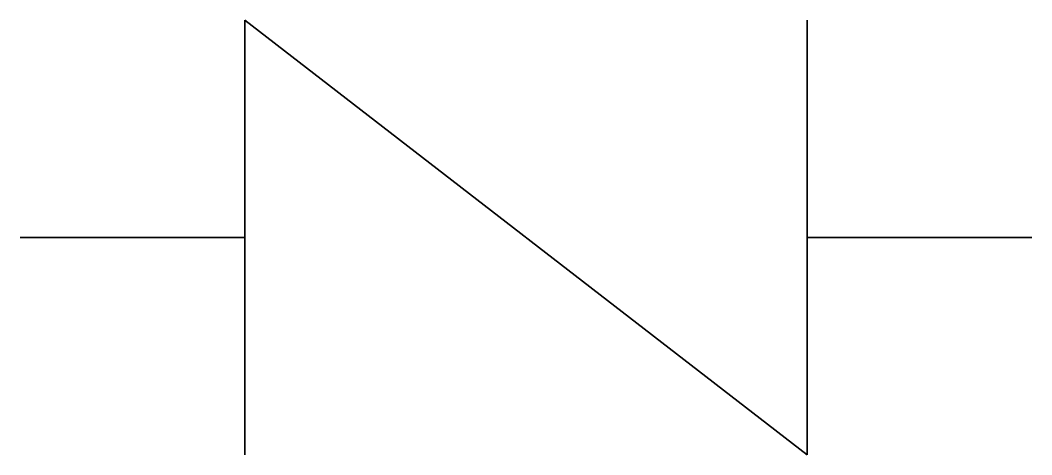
# Model space of a CAD drawing. Header units: feet. Extents: x -0.138 to 0.138, y -0.059 to 0.059.
import ezdxf

# ---------------------------------------------------------------- set-up
doc = ezdxf.new("R2010")
doc.units = ezdxf.units.FT
doc.header["$MEASUREMENT"] = 0
doc.layers.get('0').update_dxf_attribs({"lineweight": 35})

msp = doc.modelspace()

# ---------------------------------------------------------------- linework, layer by layer
for p, q in [((-0.0768, -0.05936), (-0.0768, 0.05936)), ((-0.0768, 0.05936), (0.0768, -0.05936)), ((0.0768, -0.05936), (0.0768, 0.05936)), ((-0.13822, 0), (-0.0768, 0)), ((0.0768, 0), (0.13822, 0))]:
    msp.add_line(p, q)

doc.saveas('drawing.dxf')
